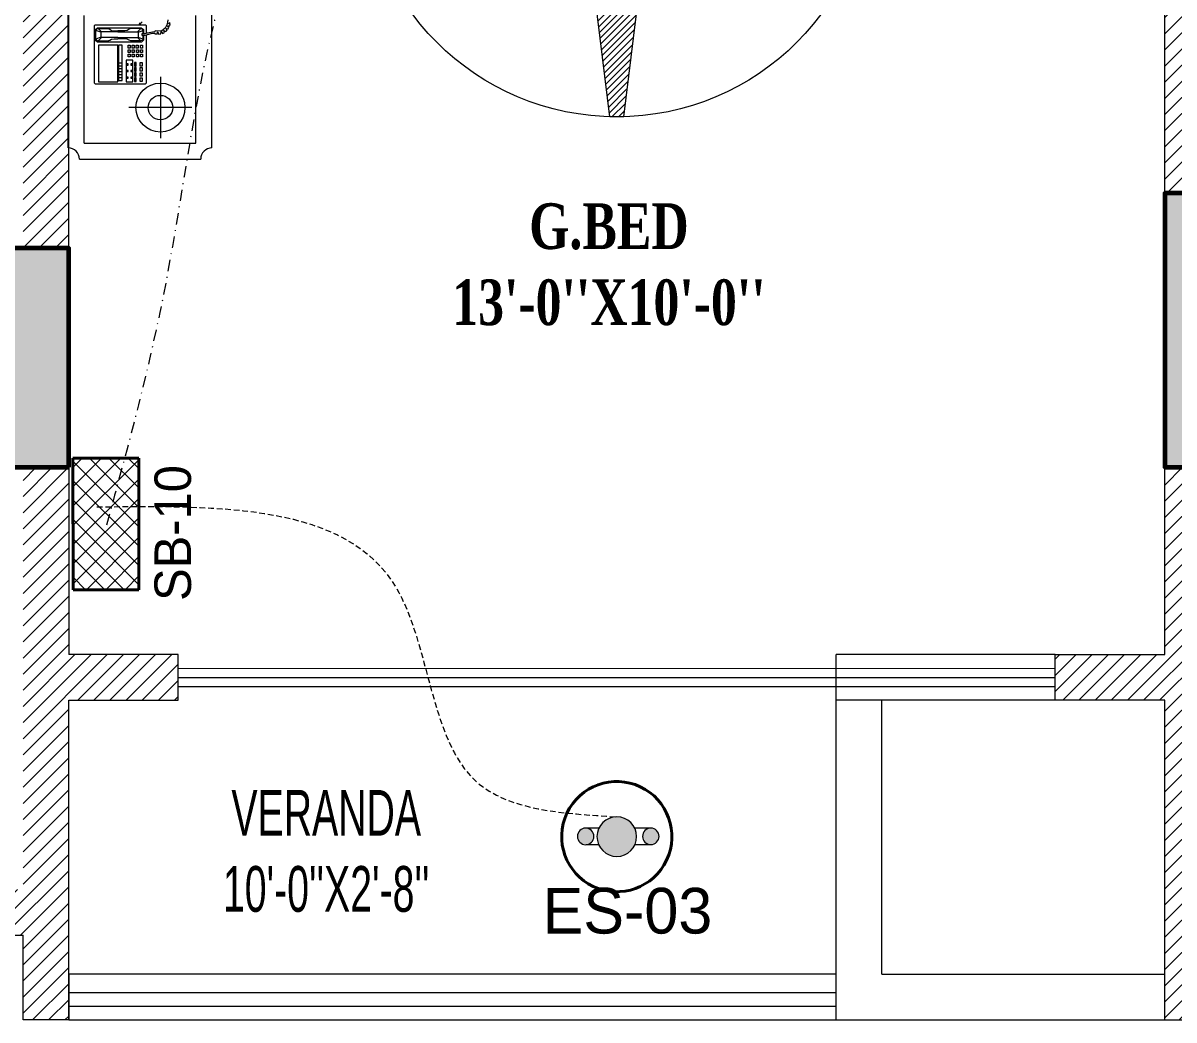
# Model space of a CAD drawing. Header units: inches. Extents: x 109699 to 44449955, y -10987 to 15824140.
# Drawn here: x 197642.4 to 197768.4, y -4259 to -4149.9 of the extents above; entities that cross this region are included whole.
import ezdxf

# ---------------------------------------------------------------- set-up
doc = ezdxf.new("R2010")
doc.units = ezdxf.units.IN
doc.header["$LTSCALE"] = 5
doc.header["$MEASUREMENT"] = 0
doc.linetypes.add('DASHDOT', pattern=[1, 0.5, -0.25, 0, -0.25])
doc.linetypes.add('DASHED2', pattern=[0.375, 0.25, -0.125])
doc.layers.get('0').update_dxf_attribs({"color": 123})
for name, color, linetype, lineweight in [('@NORMAL', 7, 'Continuous', 5), ('cloumn', 253, 'Continuous', 60), ('collum', 8, 'Continuous', 70), ('E-CF-Ceiling-Fan', 30, 'Continuous', 13), ('E-Con-Point', 5, 'DASHED2', 13), ('E-ES-Energy Saver-Light', 140, 'Continuous', 13), ('E-SB-Switch-Board', 106, 'Continuous', 18), ('glass', 140, 'Continuous', 18), ('ha', 252, 'Continuous', 5), ('Low Height wall--1', 252, 'Continuous', 9), ('SB', 1, 'DASHDOT', 20), ('WALL-1', 8, 'Continuous', 9)]:
    doc.layers.add(name, color=color, linetype=linetype, lineweight=lineweight)
doc.layers.add('FURNITUR', color=7, linetype='Continuous', lineweight=5, true_color=0xe8e8e8)
doc.layers.add('T', color=8, linetype='Continuous')
doc.styles.get("Standard").update_dxf_attribs({"font": 'times.ttf'})
doc.styles.add('style2', font='ARIALN.TTF', dxfattribs={"width": 0.75, "height": 3})
pattern_1 = [(44.99999999999984, (180288.0057856818, 2542407.827886132), (-0.8838834764831834, 0.8838834764831853), [])]

# ---------------------------------------------------------------- blocks, each defined once
blk = doc.blocks.new('coloumn-01')
at = {"layer": 'ha'}
h = blk.add_hatch(dxfattribs=at)
h.set_pattern_fill('AR-CONC', color=256, scale=0.5)
h.set_pattern_definition([(49.99999999999999, (0, 0), (3.586300913003767, -0.3137606749129755), [0.375, -4.125]), (355, (0, 0), (-0.693756668065, 3.760960668500059), [0.3, -3.3]), (100.45144446, (0.298858405, -0.02614672), (2.89254423363556, 3.447199954843147), [0.3187009599999999, -3.505710559999999]), (46.18420000000001, (0, 1), (5.336206653357862, -0.8275964039653827), [0.5625, -6.1875]), (96.63563549, (0.444683725, 0.931033465), (4.673309728371142, 4.870593003872752), [0.47805171, -5.258568799999999]), (351.1841639899999, (0, 1), (4.673309725273866, 4.870593001349951), [0.45, -4.950000005]), (21, (0.5, 0.75), (2.984535260592308, -2.013094453326694), [0.375, -4.125]), (326.0000000000001, (0.5, 0.75), (1.216576659607909, 3.625750225234265), [0.3, -3.3]), (71.45144474, (0.74871127, 0.58224213), (4.201111883649856, 1.612655764031769), [0.31870095, -3.50571056]), (37.50000000000001, (0, 0), (0.06079927658645334, 1.664469269156557), [0, -3.26, 0, -3.35, 0, -3.3125]), (7.499999999999999, (0, 0), (1.315347687210743, 1.972058559411801), [0, -1.91, 0, -3.185, 0, -1.2625]), (327.5, (-1.115, 0), (2.669112180862045, -0.1127743586718988), [0, -1.25, 0, -3.9, 0, -5.175]), (317.5, (-1.615, 0), (2.915930846711931, 0.5005249116615886), [0, -1.625, 0, -2.59, 0, -3.675])])
h.paths.add_polyline_path([(32128.44739975178, -2546319.049243456), (32092.44739975178, -2546319.049243456), (32092.44739975178, -2546331.049243456), (32128.44739975178, -2546331.049243456)])
h.paths.add_polyline_path([(32128.44739975189, -2546617.132962178), (32098.44739975189, -2546617.132962178), (32098.44739975189, -2546629.132962178), (32128.44739975189, -2546629.132962178)])
h.paths.add_polyline_path([(31978.51966727065, -2546605.132962178), (31966.51966727065, -2546605.132962178), (31966.51966727065, -2546635.132962178), (31978.51966727065, -2546635.132962178)])
h.paths.add_polyline_path([(31821.20333333506, -2546605.132962178), (31809.20333333506, -2546605.132962178), (31809.20333333506, -2546635.132962178), (31821.20333333506, -2546635.132962178)])
h.paths.add_polyline_path([(31689.20328743063, -2546611.133238418), (31677.20328743063, -2546611.133238418), (31677.20328743063, -2546635.133238418), (31689.20328743063, -2546635.133238418)])
h.paths.add_polyline_path([(31417.20347832461, -2546611.132962178), (31405.20347832461, -2546611.132962178), (31405.20347832461, -2546635.132962178), (31417.20347832461, -2546635.132962178)])
h.paths.add_polyline_path([(31435.20347912709, -2546415.348983645), (31405.20347912709, -2546415.348983645), (31405.20347912709, -2546427.348983645), (31435.20347912709, -2546427.348983645)])
h.paths.add_polyline_path([(31633.74647668525, -2546415.348983645), (31603.74647668525, -2546415.348983645), (31603.74647668525, -2546427.348983645), (31633.74647668525, -2546427.348983645)])
h.paths.add_polyline_path([(31821.20245073218, -2546319.049243455), (31809.20245073218, -2546319.049243455), (31809.20245073218, -2546349.049243455), (31821.20245073218, -2546349.049243455)])
h.paths.add_polyline_path([(31996.51966727068, -2546319.049243455), (31966.51966727068, -2546319.049243455), (31966.51966727068, -2546331.049243455), (31996.51966727068, -2546331.049243455)])
h.paths.add_polyline_path([(31581.74648750067, -2546291.049243452), (31541.74648750067, -2546291.049243452), (31541.74648750067, -2546301.049243452), (31581.74648750067, -2546301.049243452)])
h.paths.add_polyline_path([(31485.74647668505, -2546261.049243452), (31475.74647668505, -2546261.049243452), (31475.74647668505, -2546301.049243452), (31485.74647668505, -2546301.049243452)])
h.paths.add_polyline_path([(31581.74648750064, -2546206.049278549), (31521.74648750064, -2546206.049278549), (31521.74648750064, -2546216.049243455), (31581.74648750064, -2546216.049243455)])
h.paths.add_polyline_path([(31435.20347595899, -2546206.049243455), (31405.20347595899, -2546206.049243455), (31405.20347595899, -2546218.049243455), (31435.20347595899, -2546218.049243455)])
h.paths.add_polyline_path([(31435.20347912709, -2546094.049243455), (31405.20347912709, -2546094.049243455), (31405.20347912709, -2546106.049243455), (31435.20347912709, -2546106.049243455)])
h.paths.add_polyline_path([(31583.74647668522, -2546094.049243455), (31547.74647668522, -2546094.049243455), (31547.74647668522, -2546106.049243455), (31583.74647668522, -2546106.049243455)])
h.paths.add_polyline_path([(31775.41359277777, -2546094.049243455), (31763.41359277777, -2546094.049243455), (31763.41359277777, -2546124.049243455), (31775.41359277777, -2546124.049243455)])
h.paths.add_polyline_path([(32059.80123907101, -2546094.049243455), (32047.80123907101, -2546094.049243455), (32047.80123907101, -2546124.049243455), (32059.80123907101, -2546124.049243455)])
h.paths.add_polyline_path([(32058.06771510976, -2545913.633020405), (32028.06771510976, -2545913.633020405), (32028.06771510976, -2545925.633020405), (32058.06771510976, -2545925.633020405)])
h.paths.add_polyline_path([(32048.06771510973, -2545722.712815279), (32036.06771510973, -2545722.712815279), (32036.06771510973, -2545746.712815279), (32048.06771510973, -2545746.712815279)])
h.paths.add_polyline_path([(31799.41359277774, -2545913.633020405), (31763.41359277774, -2545913.633020405), (31763.41359277774, -2545925.633020405), (31799.41359277774, -2545925.633020405)])
h.paths.add_polyline_path([(31591.53986684192, -2545945.049243456), (31561.31223659915, -2545945.049243456), (31561.31223659915, -2545957.049243456), (31591.53986684192, -2545957.049243456)])
h.paths.add_polyline_path([(31435.20347912709, -2545945.049243456), (31405.20347912709, -2545945.049243456), (31405.20347912709, -2545957.049243456), (31435.20347912709, -2545957.049243456)])
h.paths.add_polyline_path([(31429.2035252499, -2545715.383477275), (31405.2035252499, -2545715.383477275), (31405.2035252499, -2545727.383477275), (31429.2035252499, -2545727.383477275)])
h.paths.add_polyline_path([(31605.53986684192, -2545715.383237123), (31581.53986684192, -2545715.383237123), (31581.53986684192, -2545727.383237123), (31605.53986684192, -2545727.383237123)])
h.paths.add_polyline_path([(31775.41359277774, -2545711.610186095), (31763.41359277774, -2545711.610186095), (31763.41359277774, -2545735.610186095), (31775.41359277774, -2545735.610186095)])
at = {"layer": 'cloumn'}
for points, elevation in [([(31821.20333333506, -2546635.132962178), (31821.20333333506, -2546605.132962178), (31809.20333333506, -2546605.132962178), (31809.20333333506, -2546635.132962178)], -16.98928691961896), ([(31689.20328743063, -2546635.133238418), (31689.20328743063, -2546611.133238418), (31677.20328743063, -2546611.133238418), (31677.20328743063, -2546635.133238418)], -16.98928687050624)]:
    blk.add_lwpolyline(points, close=True, dxfattribs=dict(at, elevation=elevation))
blk = doc.blocks.new('vfdcx')
at = {"layer": 'FURNITUR'}
for p, q in [((102805.0060097768, -19055.26887350193), (103235.0060097771, -19055.26887350193)), ((102770.0060097733, -19090.26887349815), (102770.0060097733, -19470.26887349553)), ((102820.0060097762, -19105.26887349757), (103220.0060097777, -19105.26887349757)), ((102820.0060097762, -19105.26887349757), (102820.0060097762, -19455.26887349611)), ((103007.7345300189, -19137.32844558895), (103005.4485300235, -19139.61444559159)), ((103005.4485300235, -19139.61444559159), (103005.4485300235, -19297.34844559194)), ((103007.7345300189, -19137.32844558895), (103188.3285300238, -19137.32844558895)), ((103136.8935300226, -19146.47244559224), (103141.4655300206, -19140.75744559291)), ((103141.4655300206, -19144.1864455896), (103140.3225300193, -19148.75844558761)), ((103141.4655300206, -19140.75744559291), (103175.7555300238, -19140.75744559291)), ((103146.0375300186, -19141.90044558696), (103141.4655300206, -19144.1864455896)), ((103146.0375300186, -19141.90044558696), (103173.4695300212, -19141.90044558696)), ((103151.7525300179, -19156.75944558957), (103146.0375300186, -19141.90044558696)), ((103167.7545300219, -19156.75944558957), (103173.4695300212, -19141.90044558696)), ((103173.4695300212, -19141.90044558696), (103178.0415300192, -19144.1864455896)), ((103175.7555300238, -19140.75744559291), (103181.4705300232, -19146.47244559224)), ((103178.0415300192, -19144.1864455896), (103179.1845300205, -19148.75844558761)), ((103188.3285300238, -19137.32844558895), (103190.6145300192, -19139.61444559159)), ((103190.6145300192, -19139.61444559159), (103190.6145300192, -19297.34844559194)), ((103012.3065300242, -19149.90144558893), (103012.3065300242, -19210.48044559344)), ((103126.606530018, -19149.90144558893), (103012.3065300242, -19149.90144558893)), ((103126.606530018, -19210.48044559344), (103126.606530018, -19149.90144558893)), ((103136.8935300226, -19284.77544559196), (103136.8935300226, -19146.47244559224)), ((103140.3225300193, -19148.75844558761), (103140.3225300193, -19179.61944558688)), ((103140.3225300193, -19148.75844558761), (103150.6095300239, -19159.04544559222)), ((103140.3225300193, -19179.61944558688), (103142.6085300219, -19185.33444559349)), ((103150.6095300239, -19159.04544559222), (103151.7525300179, -19156.75944558957)), ((103150.6095300239, -19210.48044559344), (103150.6095300239, -19159.04544559222)), ((103167.7545300219, -19156.75944558957), (103151.7525300179, -19156.75944558957)), ((103168.8975300232, -19159.04544559222), (103167.7545300219, -19156.75944558957)), ((103179.1845300205, -19148.75844558761), (103168.8975300232, -19159.04544559222)), ((103168.8975300232, -19210.48044559344), (103168.8975300232, -19159.04544559222)), ((103179.1845300205, -19179.61944558688), (103176.8985300179, -19185.33444559349)), ((103179.1845300205, -19148.75844558761), (103179.1845300205, -19179.61944558688)), ((103181.4705300232, -19146.47244559224), (103181.4705300232, -19283.63244559064)), ((103012.3065300242, -19210.48044559344), (103126.606530018, -19210.48044559344)), ((103016.8785300222, -19212.7664455888), (103016.8785300222, -19224.19644558745)), ((103126.606530018, -19212.7664455888), (103016.8785300222, -19212.7664455888)), ((103026.0225300182, -19212.7664455888), (103026.0225300182, -19224.19644558745)), ((103035.1665300215, -19212.7664455888), (103035.1665300215, -19224.19644558745)), ((103044.3105300175, -19212.7664455888), (103044.3105300175, -19224.19644558745)), ((103053.4545300208, -19212.7664455888), (103053.4545300208, -19224.19644558745)), ((103062.5985300241, -19212.7664455888), (103062.5985300241, -19224.19644558745)), ((103071.7425300201, -19212.7664455888), (103071.7425300201, -19224.19644558745)), ((103126.606530018, -19224.19644558745), (103126.606530018, -19212.7664455888)), ((103142.6085300219, -19185.33444559349), (103146.0375300186, -19191.04944559281)), ((103146.0375300186, -19191.04944559281), (103147.1805300199, -19199.05044558751)), ((103147.1805300199, -19199.05044558751), (103147.1805300199, -19210.48044559344)), ((103147.1805300199, -19232.19744558942), (103147.1805300199, -19210.48044559344)), ((103150.6095300239, -19210.48044559344), (103150.6095300239, -19272.20244559199)), ((103168.8975300232, -19210.48044559344), (103168.8975300232, -19272.20244559199)), ((103173.4695300212, -19191.04944559281), (103172.3265300199, -19199.05044558751)), ((103172.3265300199, -19199.05044558751), (103172.3265300199, -19210.48044559344)), ((103172.3265300199, -19232.19744558942), (103172.3265300199, -19210.48044559344)), ((103176.8985300179, -19185.33444559349), (103173.4695300212, -19191.04944559281)), ((102931.4553847567, -19442.73764256576), (102931.4553847567, -19244.61869142207)), ((103012.3065300242, -19236.76944558743), (103012.3065300242, -19257.34344558937)), ((103079.7435300221, -19236.76944558743), (103012.3065300242, -19236.76944558743)), ((103016.8785300222, -19224.19644558745), (103126.606530018, -19224.19644558745)), ((103023.7365300228, -19239.05544559007), (103023.7365300228, -19242.48444558676)), ((103027.1655300195, -19239.05544559007), (103023.7365300228, -19239.05544559007)), ((103023.7365300228, -19242.48444558676), (103027.1655300195, -19242.48444558676)), ((103023.7365300228, -19251.62844559005), (103023.7365300228, -19255.05744558673)), ((103027.1655300195, -19251.62844559005), (103023.7365300228, -19251.62844559005)), ((103027.1655300195, -19242.48444558676), (103027.1655300195, -19239.05544559007)), ((103027.1655300195, -19255.05744558673), (103027.1655300195, -19251.62844559005)), ((103047.7395300215, -19239.05544559007), (103044.3105300175, -19239.05544559007)), ((103044.3105300175, -19239.05544559007), (103044.3105300175, -19242.48444558676)), ((103044.3105300175, -19242.48444558676), (103047.7395300215, -19242.48444558676)), ((103047.7395300215, -19251.62844559005), (103044.3105300175, -19251.62844559005)), ((103044.3105300175, -19251.62844559005), (103044.3105300175, -19255.05744558673)), ((103047.7395300215, -19242.48444558676), (103047.7395300215, -19239.05544559007)), ((103047.7395300215, -19255.05744558673), (103047.7395300215, -19251.62844559005)), ((103068.3135300234, -19239.05544559007), (103064.8845300194, -19239.05544559007)), ((103064.8845300194, -19239.05544559007), (103064.8845300194, -19242.48444558676)), ((103064.8845300194, -19242.48444558676), (103068.3135300234, -19242.48444558676)), ((103068.3135300234, -19251.62844559005), (103064.8845300194, -19251.62844559005)), ((103064.8845300194, -19251.62844559005), (103064.8845300194, -19255.05744558673)), ((103068.3135300234, -19242.48444558676), (103068.3135300234, -19239.05544559007)), ((103068.3135300234, -19255.05744558673), (103068.3135300234, -19251.62844559005)), ((103079.7435300221, -19257.34344558937), (103079.7435300221, -19236.76944558743)), ((103090.0305300194, -19249.3424455874), (103090.0305300194, -19242.48444558676)), ((103090.0305300194, -19242.48444558676), (103099.1745300227, -19242.48444558676)), ((103099.1745300227, -19249.3424455874), (103090.0305300194, -19249.3424455874)), ((103099.1745300227, -19242.48444558676), (103099.1745300227, -19249.3424455874)), ((103103.7465300207, -19242.48444558676), (103112.890530024, -19242.48444558676)), ((103103.7465300207, -19249.3424455874), (103103.7465300207, -19242.48444558676)), ((103112.890530024, -19249.3424455874), (103103.7465300207, -19249.3424455874)), ((103112.890530024, -19242.48444558676), (103112.890530024, -19249.3424455874)), ((103117.462530022, -19249.3424455874), (103117.462530022, -19242.48444558676)), ((103117.462530022, -19242.48444558676), (103126.606530018, -19242.48444558676)), ((103126.606530018, -19249.3424455874), (103117.462530022, -19249.3424455874)), ((103126.606530018, -19242.48444558676), (103126.606530018, -19249.3424455874)), ((103140.3225300193, -19251.62844559005), (103142.6085300219, -19245.91344559072)), ((103140.3225300193, -19282.48944558932), (103140.3225300193, -19251.62844559005)), ((103142.6085300219, -19245.91344559072), (103146.0375300186, -19240.19844559139)), ((103146.0375300186, -19240.19844559139), (103147.1805300199, -19232.19744558942)), ((103173.4695300212, -19240.19844559139), (103172.3265300199, -19232.19744558942)), ((103176.8985300179, -19245.91344559072), (103173.4695300212, -19240.19844559139)), ((103179.1845300205, -19251.62844559005), (103176.8985300179, -19245.91344559072)), ((103179.1845300205, -19282.48944558932), (103179.1845300205, -19251.62844559005)), ((103012.3065300242, -19257.34344558937), (103079.7435300221, -19257.34344558937)), ((103013.4495300182, -19263.0584455887), (103013.4495300182, -19267.63044558671)), ((103024.8795300241, -19263.0584455887), (103013.4495300182, -19263.0584455887)), ((103013.4495300182, -19267.63044558671), (103024.8795300241, -19267.63044558671)), ((103013.4495300182, -19280.20344558668), (103024.8795300241, -19280.20344558668)), ((103013.4495300182, -19287.06144558733), (103013.4495300182, -19280.20344558668)), ((103024.8795300241, -19287.06144558733), (103013.4495300182, -19287.06144558733)), ((103023.7365300228, -19255.05744558673), (103027.1655300195, -19255.05744558673)), ((103024.8795300241, -19267.63044558671), (103024.8795300241, -19263.0584455887)), ((103024.8795300241, -19280.20344558668), (103024.8795300241, -19287.06144558733)), ((103029.4515300222, -19263.0584455887), (103029.4515300222, -19267.63044558671)), ((103040.8815300208, -19263.0584455887), (103029.4515300222, -19263.0584455887)), ((103029.4515300222, -19267.63044558671), (103040.8815300208, -19267.63044558671)), ((103029.4515300222, -19287.06144558733), (103029.4515300222, -19280.20344558668)), ((103029.4515300222, -19280.20344558668), (103040.8815300208, -19280.20344558668)), ((103040.8815300208, -19287.06144558733), (103029.4515300222, -19287.06144558733)), ((103040.8815300208, -19267.63044558671), (103040.8815300208, -19263.0584455887)), ((103040.8815300208, -19280.20344558668), (103040.8815300208, -19287.06144558733)), ((103044.3105300175, -19255.05744558673), (103047.7395300215, -19255.05744558673)), ((103045.4535300188, -19263.0584455887), (103045.4535300188, -19267.63044558671)), ((103056.8835300175, -19263.0584455887), (103045.4535300188, -19263.0584455887)), ((103045.4535300188, -19267.63044558671), (103056.8835300175, -19267.63044558671)), ((103045.4535300188, -19280.20344558668), (103056.8835300175, -19280.20344558668)), ((103045.4535300188, -19287.06144558733), (103045.4535300188, -19280.20344558668)), ((103056.8835300175, -19287.06144558733), (103045.4535300188, -19287.06144558733)), ((103056.8835300175, -19267.63044558671), (103056.8835300175, -19263.0584455887)), ((103056.8835300175, -19280.20344558668), (103056.8835300175, -19287.06144558733)), ((103072.8855300214, -19263.0584455887), (103061.4555300228, -19263.0584455887)), ((103061.4555300228, -19263.0584455887), (103061.4555300228, -19267.63044558671)), ((103061.4555300228, -19267.63044558671), (103072.8855300214, -19267.63044558671)), ((103061.4555300228, -19287.06144558733), (103061.4555300228, -19280.20344558668)), ((103061.4555300228, -19280.20344558668), (103072.8855300214, -19280.20344558668)), ((103072.8855300214, -19287.06144558733), (103061.4555300228, -19287.06144558733)), ((103064.8845300194, -19255.05744558673), (103068.3135300234, -19255.05744558673)), ((103072.8855300214, -19267.63044558671), (103072.8855300214, -19263.0584455887)), ((103072.8855300214, -19280.20344558668), (103072.8855300214, -19287.06144558733)), ((103090.0305300194, -19261.91544558738), (103090.0305300194, -19255.05744558673)), ((103090.0305300194, -19255.05744558673), (103099.1745300227, -19255.05744558673)), ((103099.1745300227, -19261.91544558738), (103090.0305300194, -19261.91544558738)), ((103090.0305300194, -19275.63144558867), (103090.0305300194, -19268.77344558803)), ((103090.0305300194, -19268.77344558803), (103099.1745300227, -19268.77344558803)), ((103099.1745300227, -19275.63144558867), (103090.0305300194, -19275.63144558867)), ((103090.0305300194, -19288.20444558865), (103090.0305300194, -19281.346445588)), ((103090.0305300194, -19281.346445588), (103099.1745300227, -19281.346445588)), ((103099.1745300227, -19288.20444558865), (103090.0305300194, -19288.20444558865)), ((103099.1745300227, -19255.05744558673), (103099.1745300227, -19261.91544558738)), ((103099.1745300227, -19268.77344558803), (103099.1745300227, -19275.63144558867)), ((103099.1745300227, -19281.346445588), (103099.1745300227, -19288.20444558865)), ((103103.7465300207, -19261.91544558738), (103103.7465300207, -19255.05744558673)), ((103103.7465300207, -19255.05744558673), (103112.890530024, -19255.05744558673)), ((103112.890530024, -19261.91544558738), (103103.7465300207, -19261.91544558738)), ((103103.7465300207, -19268.77344558803), (103112.890530024, -19268.77344558803)), ((103103.7465300207, -19275.63144558867), (103103.7465300207, -19268.77344558803)), ((103112.890530024, -19275.63144558867), (103103.7465300207, -19275.63144558867)), ((103103.7465300207, -19288.20444558865), (103103.7465300207, -19281.346445588)), ((103103.7465300207, -19281.346445588), (103112.890530024, -19281.346445588)), ((103112.890530024, -19288.20444558865), (103103.7465300207, -19288.20444558865)), ((103112.890530024, -19255.05744558673), (103112.890530024, -19261.91544558738)), ((103112.890530024, -19268.77344558803), (103112.890530024, -19275.63144558867)), ((103112.890530024, -19281.346445588), (103112.890530024, -19288.20444558865)), ((103117.462530022, -19261.91544558738), (103117.462530022, -19255.05744558673)), ((103117.462530022, -19255.05744558673), (103126.606530018, -19255.05744558673)), ((103126.606530018, -19261.91544558738), (103117.462530022, -19261.91544558738)), ((103117.462530022, -19267.63044558671), (103126.606530018, -19267.63044558671)), ((103117.462530022, -19274.48844558735), (103117.462530022, -19267.63044558671)), ((103126.606530018, -19274.48844558735), (103117.462530022, -19274.48844558735)), ((103117.462530022, -19281.346445588), (103126.606530018, -19281.346445588)), ((103117.462530022, -19288.20444558865), (103117.462530022, -19281.346445588)), ((103126.606530018, -19288.20444558865), (103117.462530022, -19288.20444558865)), ((103126.606530018, -19255.05744558673), (103126.606530018, -19261.91544558738)), ((103126.606530018, -19267.63044558671), (103126.606530018, -19274.48844558735)), ((103126.606530018, -19281.346445588), (103126.606530018, -19288.20444558865)), ((103142.6085300219, -19290.49044559129), (103136.8935300226, -19284.77544559196)), ((103140.3225300193, -19282.48944558932), (103150.6095300239, -19272.20244559199)), ((103141.4655300206, -19287.06144558733), (103140.3225300193, -19282.48944558932)), ((103146.0375300186, -19289.34744558997), (103141.4655300206, -19287.06144558733)), ((103151.7525300179, -19274.48844558735), (103146.0375300186, -19289.34744558997)), ((103146.0375300186, -19289.34744558997), (103158.6661243811, -19289.34744558997)), ((103150.6095300239, -19272.20244559199), (103151.7525300179, -19274.48844558735)), ((103167.7545300219, -19274.48844558735), (103151.7525300179, -19274.48844558735)), ((103162.0395300226, -19285.91844559328), (103158.6105300186, -19285.91844559328)), ((103158.6105300186, -19285.91844559328), (103158.7703406286, -19295.77539139923)), ((103162.7026649177, -19295.08101934103), (103162.0395300226, -19285.91844559328)), ((103162.2877015062, -19289.34744558997), (103173.4695300212, -19289.34744558997)), ((103168.8975300232, -19272.20244559199), (103167.7545300219, -19274.48844558735)), ((103167.7545300219, -19274.48844558735), (103173.4695300212, -19289.34744558997)), ((103179.1845300205, -19282.48944558932), (103168.8975300232, -19272.20244559199)), ((103173.4695300212, -19289.34744558997), (103178.0415300192, -19287.06144558733)), ((103181.4705300232, -19283.63244559064), (103175.7555300238, -19290.49044559129)), ((103178.0415300192, -19287.06144558733), (103179.1845300205, -19282.48944558932)), ((103197.4746078223, -19279.3254785624), (103190.6145300192, -19276.77444559)), ((103190.6145300192, -19281.346445588), (103195.6626538914, -19282.75019271446)), ((103195.6626538914, -19282.75019271446), (103200.2932017741, -19286.37636035042)), ((103005.4485300235, -19297.34844559194), (103007.7345300189, -19299.6344455873)), ((103159.6959362097, -19299.6344455873), (103007.7345300189, -19299.6344455873)), ((103158.6846558304, -19290.49044559129), (103142.6085300219, -19290.49044559129)), ((103158.7703406286, -19295.77539139923), (103161.5460989953, -19307.34826644535)), ((103161.5460989953, -19307.34826644535), (103164.3218573546, -19318.22676943325)), ((103164.7844838618, -19325.63340895782), (103162.2400384105, -19328.17944195036)), ((103175.7555300238, -19290.49044559129), (103162.370425339, -19290.49044559129)), ((103164.3218573546, -19302.48765886559), (103162.7026649177, -19295.08101934103)), ((103188.3285300238, -19299.6344455873), (103163.6981060102, -19299.6344455873)), ((103164.3218573546, -19318.22676943325), (103164.0905444539, -19324.24466377911)), ((103164.0905444539, -19324.24466377911), (103164.7844838618, -19325.63340895782)), ((103167.097615714, -19313.36616184622), (103164.3218573546, -19302.48765886559)), ((103167.7915551292, -19318.92114149146), (103167.097615714, -19313.36616184622)), ((103167.5602422285, -19324.93903689233), (103167.7915551292, -19318.92114149146)), ((103171.7238801167, -19327.94798354503), (103167.5602422285, -19324.93903689233)), ((103190.6145300192, -19297.34844559194), (103188.3285300238, -19299.6344455873)), ((103028.3001283866, -19343.89893916158), (102836.22484451, -19343.89893916158)), ((103162.2400384105, -19328.17944195036), (103161.777411896, -19333.73442158832)), ((103161.777411896, -19333.73442158832), (103168.4854952502, -19334.89170940944)), ((103168.4854952502, -19334.89170940944), (103162.0087255025, -19338.82648652566)), ((103162.0087255025, -19338.82648652566), (103162.471352017, -19345.07583928412)), ((103162.471352017, -19345.07583928412), (103169.8733740806, -19345.77021134233)), ((103169.8733740806, -19345.77021134233), (103163.3966043329, -19350.86227627967)), ((103163.3966043329, -19350.86227627967), (103166.4036762988, -19356.18579962234)), ((103166.4036762988, -19356.18579962234), (103173.3430718552, -19354.79705444364)), ((103173.3430718552, -19354.79705444364), (103170.1046876871, -19361.27786455241)), ((103170.1046876871, -19361.27786455241), (103173.5743854616, -19365.44409902622)), ((103170.798627095, -19333.27150688042), (103171.7238801167, -19327.94798354503)), ((103171.9551930247, -19347.85332962697), (103170.798627095, -19333.27150688042)), ((103180.7450946173, -19358.96328891745), (103171.9551930247, -19347.85332962697)), ((103173.5743854616, -19365.44409902622), (103178.8945892796, -19361.50932190999)), ((103178.8945892796, -19361.50932190999), (103177.9693362579, -19367.75867466845)), ((103193.0046939916, -19365.44409902622), (103180.7450946173, -19358.96328891745)), ((103177.9693362579, -19367.75867466845), (103182.3642870542, -19370.53616396357)), ((103182.3642870542, -19370.53616396357), (103187.9158037802, -19365.90701373412)), ((103187.9158037802, -19365.90701373412), (103187.2218643649, -19373.545111664)), ((103187.2218643649, -19373.545111664), (103192.0794416684, -19374.93385683543)), ((103192.0794416684, -19374.93385683543), (103195.0865129358, -19368.68450407697)), ((103206.8834865014, -19366.60138684734), (103193.0046939916, -19365.44409902622)), ((103195.0865129358, -19368.68450407697), (103197.8622712951, -19374.93385683543)), ((102820.0060097762, -19455.26887349611), (103220.0060097777, -19455.26887349611)), ((102805.0060097768, -19505.26887349902), (103235.0060097771, -19505.26887349902))]:
    blk.add_line(p, q, dxfattribs=at)
for radius in [76.80000000000001, 38.40000000000001]:
    blk.add_circle((102931.4553847567, -19343.89893916158), radius, dxfattribs=at)
for centre, start, end in [((102770.0060097733, -19055.26887350193), 270, 0), ((102770.0060097733, -19505.26887349902), 0, 90)]:
    blk.add_arc(centre, 35, start, end, dxfattribs=at)
blk = doc.blocks.new('A$C4DCB0E22')
h = blk.add_hatch()
h.set_pattern_fill('ANSI37', color=256, scale=15, angle=90.05046403147966, style=0)
h.set_pattern_definition([(135.0504640314797, (0, 0), (-1.324656962164393, -1.326992438783809), []), (225.0504640314796, (0, 0), (1.326992438783809, -1.324656962164393), [])])
h.paths.add_polyline_path([(0.0158499618895469, -4.176303718850249e-06), (-3.779117417224143e-06, 17.9999888419976), (8.999992730033242, 18.00791571250107), (9.015846471040199, 0.007922694199763214)])
at = {"lineweight": 40}
for p, q in [((-3.779117417224143e-06, 17.9999888419976), (8.999992730033242, 18.00791571250107)), ((0.0158499618895469, -4.176303718850249e-06), (-3.779117417224143e-06, 17.9999888419976)), ((9.015846471040199, 0.007922694199763214), (8.999992730033242, 18.00791571250107)), ((0.0158499618895469, -4.176303718850249e-06), (9.015846471040199, 0.007922694199763214))]:
    blk.add_line(p, q, dxfattribs=at)
blk = doc.blocks.new('1')
at = {"layer": 'E-CF-Ceiling-Fan', "linetype": 'ByBlock', "ltscale": 0.5}
h = blk.add_hatch(dxfattribs=at)
h.set_pattern_fill('ANSI31', color=256, scale=10)
h.set_pattern_definition([(45, (0, 0), (-0.8838834764831843, 0.8838834764831844), [])])
edge = h.paths.add_edge_path()
edge.add_line((209066.544903523, -13067.11685315647), (209064.6438415694, -13070.41407147769))
edge.add_line((209064.6438415694, -13070.41407147769), (209110.249472843, -13104.88204089217))
edge.add_ellipse((209112.0161950886, -13101.65334947437), major_axis=(2.602475337466696, 2.602475337466696), ratio=0.9999999999999906, start_angle=196.3127629962977, end_angle=268.2872464290007)
edge.add_line((209114.5397230216, -13104.33244681023), (209115.4849750511, -13102.69748638713))
edge.add_ellipse((209130.2442591997, -13106.24386666673), major_axis=(10.7334356491749, 10.7334356491749), ratio=0.9999999999981393, start_angle=88.44228272541869, end_angle=121.48902709430789, ccw=False)
edge.add_line((209119.806567247, -13095.22262044099), (209120.8528262952, -13093.41295266685))
edge.add_ellipse((209117.2719126632, -13092.56276837834), major_axis=(2.602475337466932, 2.602475337466932), ratio=0.9999999999995292, start_angle=301.6440633906456, end_angle=373.6185468234727)
edge.add_line((209119.1884486464, -13089.4206917419), (209066.544903523, -13067.11685315647))
edge = h.paths.add_edge_path()
edge.add_ellipse((209131.089283705, -13116.74145270932), major_axis=(2.633110768784475, 2.633110768784475), ratio=0.9999999999997597, start_angle=316.8297377331859, end_angle=387.8389618723904)
edge.add_line((209132.1880164829, -13113.18345735742), (209130.5488454061, -13113.22495130345))
edge.add_ellipse((209126.3035237661, -13098.2962790596), major_axis=(-10.97469841933177, 10.97469841933177), ratio=0.9999999999999191, start_angle=145.1951729281282, end_angle=150.8743574177565, ccw=False)
edge.add_ellipse((209126.3035237661, -13098.2962790596), major_axis=(-10.97469841933177, 10.97469841933177), ratio=0.9999999999999191, start_angle=122.4336804261327, end_angle=145.1951729281282, ccw=False)
edge.add_ellipse((209126.3035237661, -13098.2962790596), major_axis=(-10.97469841933177, 10.97469841933177), ratio=0.9999999999999191, start_angle=118.5749297277244, end_angle=122.4336804261327, ccw=False)
edge.add_line((209121.9149097344, -13113.18345735741), (209119.5749032555, -13113.18345735741))
edge.add_ellipse((209120.6314155011, -13116.70924926331), major_axis=(2.602635845509655, 2.602635845509654), ratio=0.9999999999987026, start_angle=61.6809744807266, end_angle=133.6503259141647)
edge.add_line((209116.9517537436, -13116.62255417043), (209123.9933819142, -13173.42733947012))
edge.add_line((209123.9933819142, -13173.42733947012), (209127.784032512, -13173.43690240765))
edge.add_line((209127.784032512, -13173.43690240765), (209134.8111659948, -13116.62255417052))
h.paths.add_polyline_path([(209119.8508739552, -13103.74154532349, 1), (209131.9120457831, -13103.74154532349, 1)])
edge = h.paths.add_edge_path()
edge.add_line((209187.3717421067, -13070.20410122277), (209185.4890127634, -13066.97304093389))
edge.add_line((209185.4890127634, -13066.97304093389), (209132.574471092, -13089.4206917419))
edge.add_ellipse((209134.4910070752, -13092.56276837834), major_axis=(-2.602475337469112, 2.602475337469112), ratio=0.9999999999994945, start_angle=-13.61854682341294, end_angle=58.35593660933898)
edge.add_line((209130.9100934432, -13093.41295266685), (209131.9563524914, -13095.22262044099))
edge.add_ellipse((209121.5186605386, -13106.24386666673), major_axis=(10.73343564915542, 10.73343564915542), ratio=0.999999999999095, start_angle=328.5109729056215, end_angle=361.55771727458557, ccw=False)
edge.add_line((209136.2779446873, -13102.69748638713), (209137.2231967167, -13104.33244681019))
edge.add_ellipse((209139.7467246498, -13101.65334947437), major_axis=(-2.602475337469201, 2.602475337469201), ratio=0.9999999999990601, start_angle=91.71275357099776, end_angle=163.2982999863874)
edge.add_line((209141.4914892536, -13104.89395933078), (209187.3717421067, -13070.20410122277))
at = {"layer": 'E-CF-Ceiling-Fan', "ltscale": 10}
for p, q in [((209064.6438415694, -13070.41407147769), (209066.544903523, -13067.11685315647)), ((209066.544903523, -13067.11685315647), (209119.1884486464, -13089.42069174189)), ((209185.4947354289, -13066.97061323832), (209132.574471092, -13089.42069174189)), ((209187.3717421067, -13070.20410122277), (209185.4890127634, -13066.97304093388)), ((209064.6438415694, -13070.41407147769), (209110.249472843, -13104.88204089212)), ((209187.3717421067, -13070.20410122277), (209141.4914892536, -13104.8939593308)), ((209119.8065672471, -13095.2226204409), (209120.8528262952, -13093.41295266684)), ((209131.9563524913, -13095.2226204409), (209130.9100934432, -13093.41295266684)), ((209121.1873655701, -13099.95559165538), (209119.1343670181, -13098.56426171081)), ((209130.5755541683, -13099.95559165538), (209132.6285527202, -13098.56426171081)), ((209114.5397230216, -13104.33244681025), (209115.484975051, -13102.69748638717)), ((209120.0894197592, -13102.06218894969), (209118.0923406337, -13100.70875594979)), ((209131.6734999792, -13102.06218894969), (209133.6705791047, -13100.70875594979)), ((209137.2231967167, -13104.33244681025), (209136.2779446873, -13102.69748638717)), ((209124.6292368371, -13109.64068966342), (209124.6292368371, -13112.08558296959)), ((209126.9897148455, -13109.6694233058), (209126.9897148455, -13112.08558296959)), ((209119.5749032554, -13113.18345735741), (209121.9149097344, -13113.18345735741)), ((209130.5488454059, -13113.22495130345), (209132.1880164829, -13113.18345735741)), ((209123.9933819142, -13173.42733947012), (209116.9517537436, -13116.62255417042)), ((209127.784032512, -13173.43690240765), (209134.8111659948, -13116.62255417039)), ((209127.784032512, -13173.43690240765), (209123.9933819142, -13173.42733947012))]:
    blk.add_line(p, q, dxfattribs=at)
for radius in [69.69809221428028, 6.030585913961706]:
    blk.add_circle((209125.8814598692, -13103.74154532349), radius, dxfattribs=at)
for centre, major_axis, ratio, start_param, end_param in [((209117.2719126632, -13092.56276837834), (2.602475337466931, 2.602475337466931), 0.9999999999995293, 5.264682075261256, 6.520873788586199), ((209134.4910070752, -13092.56276837834), (-2.602475337469112, 2.602475337469112), 0.9999999999994945, -0.2376884814055706, 1.018503231918061), ((209130.2442591997, -13106.24386666673), (10.7334356491749, 10.7334356491749), 0.9999999999981393, 1.543609031538261, 2.120383527840273), ((209122.7572162564, -13097.18760929776), (-2.740456939066795, 2.740456939066795), 0.9999999999999716, 0.4622372466417044, 1.148537865656782), ((209121.5186605386, -13106.24386666673), (10.73343564915542, 10.73343564915542), 0.999999999999095, 5.733598106132978, 6.310372602436297), ((209129.0057034835, -13097.18760929378), (-2.740456939069299, 2.740456939069299), 0.9999999999990347, 3.56385111362636, 4.25015173105463), ((209118.1560665238, -13104.58382336606), (2.740456939070688, 2.740456939070688), 0.9999999999982624, 0.801841786050358, 1.428905426830904), ((209133.6068532084, -13104.58382336598), (-2.740456939075534, 2.740456939075535), 0.999999999998016, -1.428905429243861, -0.8018417876198008), ((209112.0161950886, -13101.65334947437), (2.602475337466696, 2.602475337466696), 0.9999999999999905, 3.426304077972683, 4.682495791295461), ((209139.7467246498, -13101.65334947437), (-2.602475337469201, 2.602475337469201), 0.9999999999990602, 1.600689515884098, 2.85688122920773), ((209121.4571744064, -13109.85887499457), (-2.740456939059593, 2.740456939059593), 0.9999999999952948, 2.745104486731238, 3.314940694839574), ((209130.1617772753, -13109.85887499338), (2.740456939059473, 2.740456939059473), 0.9999999999984862, 2.968244612714574, 3.636223092052213), ((209120.6314155011, -13116.70924926331), (2.602635845509655, 2.602635845509654), 0.9999999999987026, 1.076536090527279, 2.332638233565674), ((209126.3035237661, -13098.2962790596), (-10.97469841933177, 10.97469841933177), 0.999999999999919, 2.069522934069694, 2.63325429377058), ((209131.089283705, -13116.74145270932), (2.633110768784475, 2.633110768784475), 0.9999999999997595, 5.52972209167421, 6.769066852189965)]:
    blk.add_ellipse(centre, major_axis=major_axis, ratio=ratio, start_param=start_param, end_param=end_param, dxfattribs=at)
blk = doc.blocks.new('A$C63FA2F8C')
at = {"linetype": 'ByBlock', "ltscale": 0.5}
h = blk.add_hatch(color=256, dxfattribs=at)
h.dxf.hatch_style = 1
h.paths.add_polyline_path([(337.2288066126173, 261.8435315283132, 1), (186.444764951407, 261.8435315283132, 1)])
h.paths.add_polyline_path([(174.7543875355803, 261.112525689078, 1), (111.9624450998782, 261.112525689078, 1)])
h.paths.add_polyline_path([(359.7620794158132, 260.9155295394245, 1), (422.5540218515153, 260.9155295394245, 1)])
at = {"ltscale": 2}
for p, q in [((193.2174023309955, 293.0739176886738), (145.2272237805882, 293.0739176886738)), ((391.274980574695, 293.0739176886738), (330.4561692330288, 293.0739176886738)), ((193.5781424691202, 229.8323706932948), (145.2272237805882, 229.8323706932948)), ((391.274980574695, 229.8323706932948), (330.0954290949041, 229.8323706932948))]:
    blk.add_line(p, q, dxfattribs=at)
for centre, radius in [((261.8367857820122, 261.8435315283132), 75.39202083060518), ((143.3584163177293, 261.112525689078), 31.39597121785105), ((391.1580506336642, 260.9155295394245), 31.39597121785105)]:
    blk.add_circle(centre, radius, dxfattribs=at)
at = {"lineweight": 40}
blk.add_ellipse((261.8367857820122, 261.8435315283132), major_axis=(-89.30196609760064, 189.4862523083066), ratio=0.9999999999956461, start_param=-1.547953900145618, end_param=4.735231407033968, dxfattribs=at)

msp = doc.modelspace()

# ---------------------------------------------------------------- hatches: boundary and pattern name
at = {"layer": '@NORMAL'}
h = msp.add_hatch(dxfattribs=at)
h.set_pattern_fill('ANSI31', scale=10, angle=-7.63333123551244e-14, style=0)
h.set_pattern_definition([(44.99999999999989, (143531.1669110334, 2531124.419676169), (-0.8838834764831833, 0.8838834764831855), [])])
h.paths.add_polyline_path([(197888.6723423538, -4028.007721900269), (197772.355601651, -4028.007487029097), (197772.355601651, -3912.423710079192), (197767.3551385665, -3912.423710079192), (197767.3551385665, -4168.507428801413), (197772.3559599623, -4168.507428801413), (197772.3559599623, -4033.007487029097), (197888.6723423538, -4033.007721900269)])
h = msp.add_hatch(dxfattribs=at)
h.set_pattern_fill('ANSI31', scale=10, angle=-7.63333123551244e-14, style=0)
h.set_pattern_definition([(44.99999999999989, (144081.319087721, 2531118.532228567), (-0.8838834764831833, 0.8838834764831855), [])])
h.paths.add_polyline_path([(197591.8991645175, -3990.722663317136), (197591.8995571899, -3985.72290075317), (197647.3554938133, -3985.722663317601), (197647.3556781563, -4058.006669344175), (197727.3560700539, -4058.007161007989), (197727.355444205, -4063.007154858931), (197647.3556909096, -4063.007456296849), (197647.3556909096, -4174.50691809019), (197642.3559752619, -4174.50691809019), (197642.3551021714, -3990.722663317601)])
h = msp.add_hatch(dxfattribs=at)
h.set_pattern_fill('ANSI31', scale=10, angle=-7.63333123551244e-14, style=0)
h.set_pattern_definition(pattern_1)
h.paths.add_polyline_path([(197772.35603647, -4198.507428802344), (197767.3560211694, -4198.507428801879), (197767.3560211694, -4224.006718807648), (197767.3561014998, -4224.006718808114), (197767.3561907608, -4259.007487029097), (197772.3561907609, -4259.007487029097), (197772.3561907609, -4254.007487029097), (197772.3561780095, -4254.007487029097)])
h.paths.add_polyline_path([(197767.3560211694, -4219.005408094059), (197755.3564321727, -4219.006559529136), (197755.3561015006, -4224.006718808114), (197767.3560211694, -4224.006718807648)])
h.paths.add_polyline_path([(198106.672355105, -4154.987249040305), (198101.672355105, -4154.987249040305), (198101.672355105, -4187.507428802344), (198086.6000875862, -4187.507428802344), (198086.6000875862, -4192.507428801879), (198106.672355105, -4192.507428801879)])
h = msp.add_hatch(dxfattribs=at)
h.set_pattern_fill('ANSI31', scale=10, angle=-7.63333123551244e-14, style=0)
h.set_pattern_definition(pattern_1)
h.paths.add_polyline_path([(197647.3561907604, -4198.507705042399), (197642.3560364702, -4198.507705042864), (197642.3560364702, -4249.72345026981), (197642.3561670836, -4249.72345026981), (197642.3561907603, -4259.007487029097), (197647.3561907604, -4259.007487029097), (197647.3561015012, -4224.007450887262), (197647.3561907604, -4224.007450887262)])
h.paths.add_polyline_path([(197659.3568438965, -4219.007356653716), (197647.3561907604, -4219.007456299643), (197647.3561907604, -4224.007450887262), (197659.3561015006, -4224.007450887262)])
h.paths.add_polyline_path([(197642.3560364702, -4244.723450270276), (197617.3561543322, -4244.723450269345), (197617.3561543322, -4249.72345026981), (197642.3560364702, -4249.72345026981)])

# ---------------------------------------------------------------- linework, layer by layer
at = {"layer": 'E-Con-Point', "ltscale": 0.5}
msp.add_spline([(197650.4409022349, -4202.84361667054), (197683.1545732756, -4211.609028515424), (197691.9710145619, -4232.906469622994), (197707.3561461301, -4236.76341559278, 0.0003100130140815532)], degree=3, dxfattribs=at)
at = {"layer": 'glass'}
for p, q in [((197659.3565388311, -4220.507403772119, 0.02916167511078882), (197755.3563324985, -4220.513752461206, -0.07083785931095221)), ((197659.3564726988, -4221.50740376979, 0.02916167511078882), (197755.3562663661, -4221.513752458877, -0.07083785931095221)), ((197659.3564065665, -4222.507403767928, 0.02916167511078882), (197755.3562002338, -4222.513752457015, -0.07083785931095221))]:
    msp.add_line(p, q, dxfattribs=at)
at = {"layer": 'Low Height wall--1'}
for p, q in [((197647.3561780091, -4256.007487029097, 0.06321584995924923), (197731.3561907608, -4256.007487029097, 0.06321584995924923)), ((197647.3561780091, -4257.507487029097, 0.06321584995924923), (197731.3561907608, -4257.507487029097, 0.06321584995924923)), ((197647.3561780091, -4259.007487029097, 0.06321584995924923), (197731.3561907608, -4259.007487029272, 0.06321584995924923))]:
    msp.add_line(p, q, dxfattribs=at)
at = {"layer": 'Low Height wall--1', "elevation": 0.06321584995924923}
msp.add_lwpolyline([(197647.3561780091, -4259.007487029097), (197731.3561907608, -4259.007487029272), (197731.3561907608, -4254.007487029272), (197647.3561780091, -4254.007487029097)], close=True, dxfattribs=at)
at = {"layer": 'SB', "ltscale": 0.5}
for points in [[(197881.2644607783, -4186.028690765797), (197891.8199864449, -4080.199614006546), (197881.8357134167, -4035.807421842273), (197841.7655084135, -3904.515938993271), (197801.9862207855, -3805.549522001664), (197663.9766229787, -3767.080870901016, 1.357551479428487)], [(197980.0878817234, -4185.083061786114), (197978.4243535664, -4143.988326652499), (197966.3155351148, -4108.438481427784), (197980.8807668286, -4040.216146375065, 0.291434139944613), (197915.2544462807, -3991.310191272347), (197845.8532069354, -3839.400657011567, -0.06870740550734084), (197663.9766229787, -3767.080870901016, 1.357551479428487)], [(197719.8059742637, -4065.872836065886, 0.1867579984297478), (197726.6860982998, -4089.144392096645), (197678.7574252932, -4122.27510277578, 0.1867579984297478), (197658.0213460258, -4178.125457950551), (197651.492416133, -4204.836708506748)]]:
    msp.add_spline(points, degree=3, dxfattribs=at)
at = {"layer": 'WALL-1'}
for p, q in [((197767.3558855371, -4168.507428801413, 0.1150494877639321), (197767.355062056, -3912.423710079192, 0.3617963558181089)), ((197647.3559752641, -4174.507705042399, -0.02144752998610855), (197647.3556909096, -4063.007456296587, 0.1945951779206764)), ((197647.355975265, -4198.507705042399, -0.02144752998610855), (197647.3561454829, -4219.007456300109, 0.1291616751107902)), ((197767.3561014997, -4219.005408086143, 0.02916214068904921), (197767.3561014997, -4198.507428801413, 0.02916214068904921)), ((197731.3561907608, -4259.007487029097, 0.06321584995924923), (197731.3561907608, -4219.006559529136, 0.06321584995924923)), ((197755.3564321727, -4219.006559529136, -0.07083785931095221), (197731.3561907608, -4219.006559529136, -0.07083785931095221)), ((197647.3561907604, -4259.007487029097, -0.1285416101207452), (197647.3561015012, -4224.007456300109, -0.07083857064245436)), ((197755.3561015006, -4224.006718807648, -0.07083785931095221), (197731.3561907608, -4224.006718807648, -0.07083785931095221)), ((197736.3561907608, -4254.007487029097, 0.06321584995924923), (197736.3561907608, -4224.006718807619, 0.06321584995924923)), ((197767.3561907608, -4259.007487029097, -0.1285421146608847), (197767.3561014998, -4224.006718807648, -0.07083785931095221)), ((197617.3561543322, -4249.723450269345, -0.1214475790990548), (197642.3561670836, -4249.723450269345, -0.1214475790990548)), ((197642.3561907603, -4259.007487029097, -0.0367843476522971), (197642.3561670836, -4249.723450269345, -0.02147815710064193)), ((197736.3561907608, -4254.007487029097, 0.06321584995924923), (197767.3561780095, -4254.007487029097, 0.06321584995924923)), ((197647.3561780091, -4259.007487029097, 0.1632158499592506), (197642.3561907603, -4259.007487029097, 0.1632158499592506)), ((197731.3561907608, -4259.007487029272, 0.06321584995924923), (197767.3561907608, -4259.007487029272, 0.06321584995924923)), ((197767.3561907608, -4259.007487029097, 0.06321584995924923), (197772.3561907609, -4259.007487029097, 0.06321584995924923))]:
    msp.add_line(p, q, dxfattribs=at)
for points, elevation in [([(197647.3561015011, -4224.007450886797), (197659.3561015006, -4224.007450886797), (197659.3568438965, -4219.00735665325), (197647.3562508559, -4219.007456299178)], 0.02916167511078882), ([(197767.3561014997, -4224.006718807648), (197755.3561015006, -4224.006718807648), (197755.3564321727, -4219.006559529136), (197767.3561014997, -4219.005408086143)], -0.07083785931095221)]:
    msp.add_lwpolyline(points, dxfattribs=dict(at, elevation=elevation))

# ---------------------------------------------------------------- block references
at = {"layer": '@NORMAL'}
msp.add_blockref('coloumn-01', (165958.1526878368, 2542436.625533376, 16.96783934052013), dxfattribs=at)
at = {"layer": 'collum', "linetype": 'ByBlock', "xscale": 0.4, "yscale": 0.4, "zscale": 0.4}
msp.add_blockref('1', (114057.0032343231, 1109.229176563989, 0.1051825761657712), dxfattribs=at)
at = {"layer": 'E-ES-Energy Saver-Light', "xscale": -0.02880000000004657, "yscale": 0.02880000000004657, "zscale": 0.02880000000004657, "rotation": 180}
msp.add_blockref('A$C63FA2F8C', (197699.8152466995, -4231.393612084677, 0.0003100130140815532), dxfattribs=at)
at = {"layer": 'E-SB-Switch-Board', "xscale": 0.8002315484918654, "yscale": 0.8002315484918654, "zscale": 0.8002315484918654, "rotation": 180}
msp.add_blockref('A$C4DCB0E22', (197655.0308994735, -4197.496978372597, 0.1291616751103759), dxfattribs=at)
at = {"layer": 'FURNITUR', "xscale": 0.03494400001363829, "yscale": 0.03494400001363829, "zscale": 0.03494400001363829, "rotation": 89.99999999999991}
msp.add_blockref('vfdcx', (196981.4445644563, -7755.966462743729, 0.1867579984297478), dxfattribs=at)

# ---------------------------------------------------------------- texts
at = {"layer": 'E-ES-Energy Saver-Light', "insert": (197699.2282499097, -4249.616167076982, 0.0003100130140815532), "char_height": 5, "width": 24.08470202641911, "attachment_point": 7}
msp.add_mtext('{\\fCentury Gothic|b0|i0|c0|p34;ES-03}', dxfattribs=at)
at = {"layer": 'E-SB-Switch-Board', "insert": (197656.744976135, -4213.1307927381, -0.3101600229164618), "char_height": 4, "width": 24.08470202641911, "attachment_point": 1, "rotation": 90}
msp.add_mtext('{\\fCentury Gothic|b0|i0|c0|p34;SB-10}', dxfattribs=at)
at = {"layer": 'T', "lineweight": 35, "char_height": 5, "width": 44.92537410357909, "attachment_point": 8, "style": 'style2'}
for s, insert in [("\\pt30;{\\fRomantic|b1|i0|c2|p2;G.BED\\P13'-0''X10'-0''}", (197706.4958727276, -4183.014509425759, -17.21073449871824)), ("VERANDA\\P10'-0''X2'-8''", (197675.5463882828, -4247.231760346023, 0.0857903163960998))]:
    msp.add_mtext(s, dxfattribs=dict(at, insert=insert))

doc.saveas('drawing.dxf')
